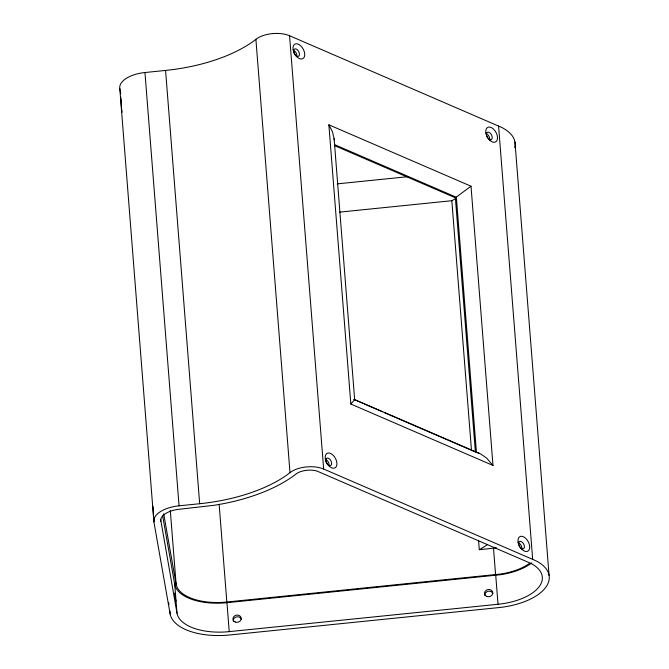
<?xml version="1.0" encoding="UTF-8"?>
<svg xmlns="http://www.w3.org/2000/svg" width="669" height="669" viewBox="0 0 669 669"><rect width="100%" height="100%" fill="white"/><g stroke="black" fill="none" stroke-linecap="round" stroke-linejoin="round"><path stroke-width="1" d="M152.858 506.14L153.502 515.339M328.864 124.802L332.418 131.676L334.099 138.458L354.654 399.686L350.84 404.034L492.986 465.448L471.009 186.208L328.864 124.802L350.84 404.034M471.009 186.208L455.38 197.79L334.617 145.616M514.745 147.707A55.318 26.977 -4.5 0 0 501.708 127.436L289.56 35.733A21.96 10.712 -4.5 0 0 255.901 39.304L253.024 41.553A123.071 60.018 -4.5 0 1 165.578 70.429L144.956 72.528A27.655 13.489 -4.5 0 0 119.81 88.659L153.912 521.954L170.127 613.908A55.318 26.977 -4.5 0 0 229.81 634.973L498.781 607.594A55.318 26.977 -4.5 0 0 545.21 588.051A55.318 26.977 -4.5 0 0 535.802 560.731L323.654 469.028A21.96 10.712 -4.5 0 0 306.076 466.97L302.906 467.422A21.96 10.712 -4.5 0 0 289.995 472.598L287.126 474.848A123.071 60.018 -4.5 0 1 199.671 503.724L179.058 505.823A27.655 13.489 -4.5 0 0 162.801 510.28L160.301 511.71A27.655 13.489 -4.5 0 0 153.912 521.954M478.561 540.318L479.297 549.692L496.549 547.861M163.688 513.725L176.098 584.121A47.022 22.93 -4.5 0 0 226.833 602.025L500.663 574.027A47.006 22.922 -4.5 0 0 529.204 563.616M162.667 515.891L174.718 584.263A48.402 23.607 -4.5 0 0 226.95 602.694L500.922 574.671A48.394 23.599 -4.5 0 0 531.78 562.863M498.02 604.274L503.205 603.614A48.394 23.599 -4.5 0 0 530.584 563.265L317.089 471.11A15.027 7.326 -4.5 0 0 297.086 473.234L292.637 476.562A129.995 63.396 -4.5 0 1 213.712 505.346L176.967 509.527A20.731 10.11 -4.5 0 0 160.744 519.93L177.001 613.205A48.402 23.607 -4.5 0 0 229.224 631.636L498.02 604.274L495.737 575.34M337.301 183.866L407.873 176.683M339.626 212.132L451.834 200.708A75.973 37.054 -4.5 0 0 455.338 198.668M354.16 399.36L480.768 453.992L486.614 458.039L492.986 465.448M479.305 453.323L476.437 452.42L456.358 197.255L334.642 144.671M353.767 399.418L362.389 403.148M364.304 403.976L382.517 411.845M384.432 412.673L475.483 452.001M120.755 96.829L121.465 107.625M119.81 88.659L120.713 93.769M122.084 112.158L121.557 108.428M168.948 604.592L168.688 602.794M154.23 521.092L153.686 517.02M153.326 508.097L153.502 509.36M121.281 99.965L121.474 101.445M514.971 142.037L549.065 575.34M498.572 126.031L532.675 559.326M493.505 548.254L495.587 574.671M455.38 197.79L475.383 451.909M451.834 200.708L471.511 450.73M289.56 35.733L323.654 469.028M255.901 39.304L289.995 472.598M226.95 602.694L229.224 631.636M219.139 504.275L226.833 602.025M165.578 70.429L199.671 503.724M144.956 72.528L179.058 505.823M170.286 510.288L176.098 584.121M174.718 584.263L177.001 613.205M169.884 610.78L170.127 613.908M160.644 519.295L160.803 521.36M334.099 138.458L334.191 140.03M519.311 546.28A4.148 2.459 61.3 0 1 520.817 541.422A4.148 2.459 61.3 0 1 524.345 547.593A4.148 2.459 61.3 0 1 519.529 546.657M326.037 461.811A4.148 2.459 61.3 0 1 328.956 458.558A4.148 2.459 61.3 0 1 331.205 465.106A4.148 2.459 61.3 0 1 326.179 462.212M484.874 595.627A4.148 3.621 -10 0 1 488.019 591.329A4.148 3.621 -10 0 1 492.919 593.671M233.314 621.233A4.148 3.621 -10 0 1 236.458 616.935A4.148 3.621 -10 0 1 241.358 619.277M487.576 544.415A75.973 37.054 -4.5 0 1 479.297 549.692M325.602 459.561A4.148 2.459 61.3 0 1 328.972 465.908M518.082 542.776A4.148 2.459 61.3 0 1 521.828 548.881M486.171 133.624A4.148 2.459 61.3 0 1 489.056 136.434A4.148 2.459 61.3 0 1 489.432 140.239M293.39 50.342A4.148 2.459 61.3 0 1 296.768 56.681M174.877 593.219L175.755 601.255L174.877 593.219M518.107 542.133A8.296 4.909 61.3 0 0 527.749 551.214A8.296 4.909 61.3 0 0 525.709 538.319A8.296 4.909 61.3 0 0 518.107 542.133M325.326 458.85A8.296 4.909 61.3 0 0 334.968 467.932A8.296 4.909 61.3 0 0 332.928 455.037A8.296 4.909 61.3 0 0 325.326 458.85M486.43 135.071A4.148 2.459 61.3 0 0 491.247 139.612A4.148 2.459 61.3 0 0 490.226 133.164A4.148 2.459 61.3 0 0 486.43 135.071M485.895 132.914A8.296 4.909 61.3 0 0 495.545 141.995A8.296 4.909 61.3 0 0 493.505 129.1A8.296 4.909 61.3 0 0 485.895 132.914M293.649 51.789A4.148 2.459 61.3 0 0 298.466 56.33A4.148 2.459 61.3 0 0 297.454 49.882A4.148 2.459 61.3 0 0 293.649 51.789M293.122 49.631A8.296 4.909 61.3 0 0 302.764 58.713A8.296 4.909 61.3 0 0 300.724 45.81A8.296 4.909 61.3 0 0 293.122 49.631M486.823 596.439A4.148 3.621 -10 0 0 492.769 592.684A4.148 3.621 -10 0 0 486.33 590.183A4.148 3.621 -10 0 0 486.823 596.439M235.262 622.045A4.148 3.621 -10 0 0 241.2 618.281A4.148 3.621 -10 0 0 234.769 615.789A4.148 3.621 -10 0 0 235.262 622.045"/></g></svg>
